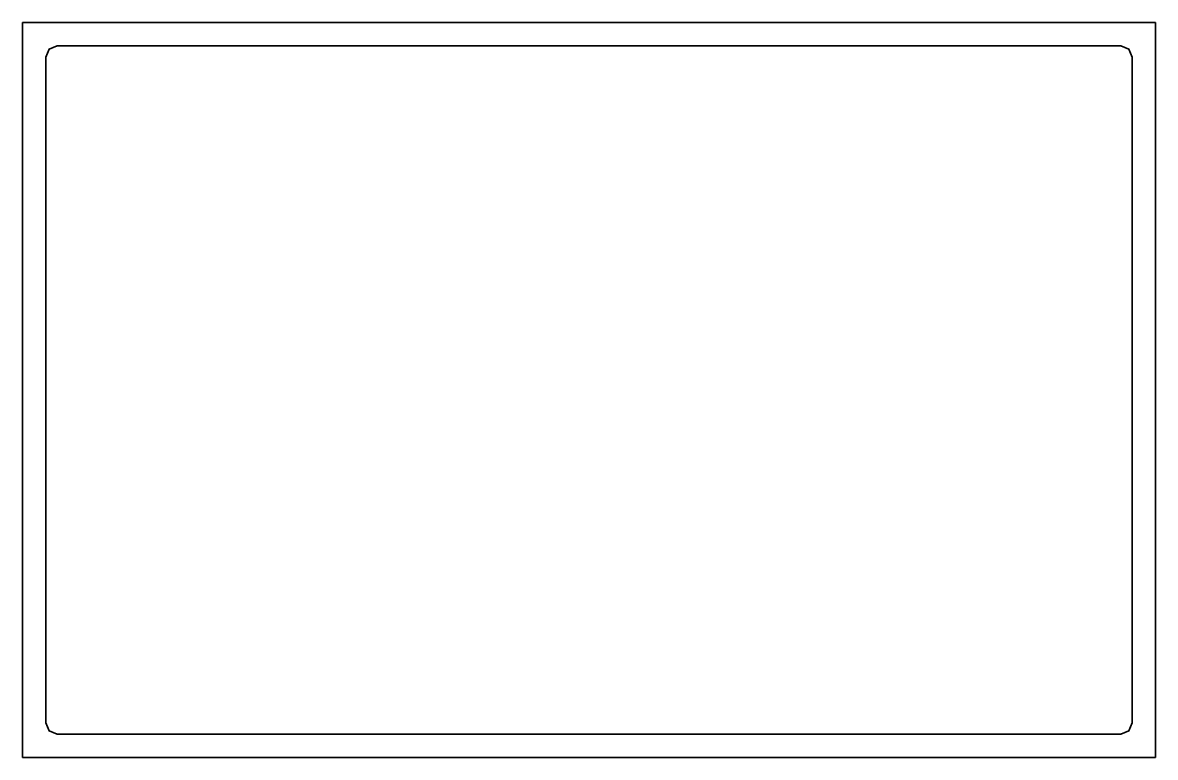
# Model space of a CAD drawing. Header units: millimetres. Extents: x -140 to 350, y -10 to 308.
import ezdxf

# ---------------------------------------------------------------- set-up
doc = ezdxf.new("R2010")
doc.units = ezdxf.units.MM
doc.header["$MEASUREMENT"] = 0
doc.layers.get('0').update_dxf_attribs({"lineweight": 0})
doc.layers.add('Safety', color=7, linetype='Continuous', lineweight=0)

msp = doc.modelspace()

# ---------------------------------------------------------------- linework, layer by layer
at = {"color": 250, "lineweight": 35, "true_color": 0x231f20}
msp.add_lwpolyline([(335.13, -0.48), (105.13, -0.48), (-124.87, -0.48), (-128.41, 0.98), (-129.87, 4.52), (-129.87, 148.52), (-129.87, 292.52), (-128.41, 296.05), (-124.87, 297.52), (105.13, 297.52), (335.13, 297.52), (338.66, 296.05), (340.13, 292.52), (340.13, 148.52), (340.13, 4.52), (338.66, 0.98)], close=True, dxfattribs=at)
at = {"layer": 'Safety', "color": 18, "lineweight": 35, "true_color": 0x000000}
msp.add_lwpolyline([(350.13, -10.48), (-139.87, -10.48), (-139.87, 307.52), (350.13, 307.52)], close=True, dxfattribs=at)

doc.saveas('drawing.dxf')
